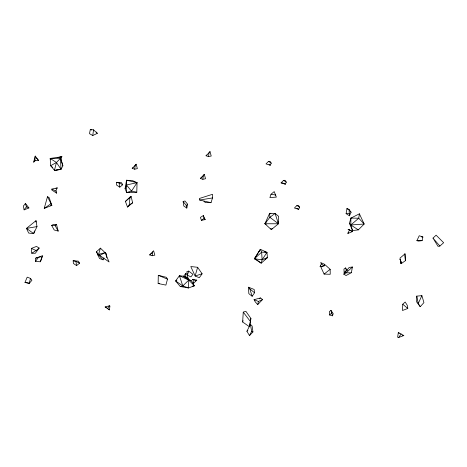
<?xml version="1.0" encoding="UTF-8"?>
<svg xmlns="http://www.w3.org/2000/svg" width="467" height="467" viewBox="0 0 467 467"><rect width="100%" height="100%" fill="white"/><g stroke="black" fill="none" stroke-linecap="round" stroke-linejoin="round"><path stroke-width="0.7" d="M125.08 188.773L126.464 184.967L126.539 180.215L132.786 180.735L137.041 182.667L136.79 192.246L126.674 192.527L125.08 188.773L126.539 180.215L137.041 182.667L131.501 191.137L126.674 192.527L126.464 184.967L137.041 182.667M158.132 283.51L158.295 275.297L166.386 277.328L167.484 279.161L165.884 285.103L158.132 283.51L159.498 283.411M416.768 296.125L416.646 301.916L420.224 306.679L423.925 302.61L421.894 295.646L416.768 296.125L418.251 303.451L420.224 306.679M402.764 304.227L402.49 310.502L407.796 308.453L407.393 305.529L405.163 302.026L402.764 304.227L407.796 308.453M34.972 160.537L35.229 156.089L38.644 160.537L34.972 160.537L33.636 162.09L35.229 156.089M269.552 214.563L269.628 213.296L275.086 213.442L278.671 216.384L278.455 223.781L271.309 229.63L264.912 223.746L269.628 213.296L270.918 213.734M242.653 322.002L243.26 312.149L245.84 311.273L250.902 318.441L249.466 326.777L242.653 322.002L243.05 320.666M35.498 261.45L35.755 258.128L42.742 255.642L40.39 261.771L35.498 261.45L38.44 257.305M127.526 207.056L129.242 204.902L130.036 197.074L131.145 196.449L132.599 202.824L127.526 207.056L125.419 201.452L130.036 197.074M134.712 169.206L135.179 165.359L136.136 164.215L137.368 168.628L134.712 169.206L132.19 168.4L135.179 165.359M152.178 255.735L152.645 251.888L153.602 250.744L154.834 255.157L152.178 255.735L149.656 254.924L152.645 251.888M202.865 179.305L203.332 175.458L204.289 174.314L205.521 178.727L202.865 179.305L200.343 178.493L203.332 175.458M208.562 156.597L209.035 152.744L209.992 151.606L211.224 156.019L208.562 156.597L206.046 155.785L209.035 152.744M249.466 326.777L250.902 318.441M92.764 135.523L93.534 129.82L90.312 129.557L89.489 133.667L92.764 135.523L97.299 133.358L96.395 132.044M109.401 309.89L109.943 306.06L109.494 305.757L105.128 306.971L109.401 309.89L108.461 308.926M359.386 213.816L358.738 218.217L350.81 224.977L352.562 230.57L358.306 229.881L364.178 224.026L359.386 213.816L350.91 218.095L349.433 223.302L352.562 230.57M398.328 332.463L397.627 337.262L398.725 337.443L403.797 335.551L398.328 332.463L399.157 333.409M346.1 213.647L346.969 208.48L348.989 209.379L351.079 212.234L349.444 215.801L346.1 213.647L349.31 213.489L349.444 215.801M351.4 272.705L352.381 267.007L349.205 267.433L343.759 274.111L346.076 275.524L351.4 272.705L346.088 272.851L343.759 274.111M186.812 208.089L187.565 204.19L184.967 200.991L183.122 201.505L183.811 206.011L186.812 208.089L186.351 205.573L183.122 201.505M422.11 240.651L422.88 236.979L419.232 235.742L416.891 240.668L418.473 241.071L422.11 240.651L416.891 240.668M257.714 304.607L258.438 301.484L262.571 299.528L260.458 297.958L254.071 299.68L255.262 301.863L257.714 304.607L262.571 299.528M62.87 165.838L60.547 158.255L56.46 162.504L54.435 170.274L56.022 170.437L61.019 169.264L62.87 165.838L60.36 157.005L50.197 158.43L50.652 165.68L54.435 170.274L61.019 169.264L60.36 157.005M264.31 251.66L266.949 252.378L262.121 259.815L261.216 263.178L254.427 258.759L260.323 249.314L266.949 252.378L267.439 257.615L261.216 263.178L256.185 259.442M34.447 230.902L33.694 233.599L28.668 233.074L26.461 228.392L35.988 220.675L36.998 226.6L33.694 233.599L26.461 228.392L36.998 226.6M47.506 196.66L44.237 208.358L51.849 205.41L49.187 197.675L47.506 196.66L51.849 205.41L50.617 205.451M352.369 231.632L348.078 229.297L351.925 231.007L352.369 231.632L347.921 233.453L348.195 232.467M197.634 267.293L195.124 275.985L199.321 277.707L202.112 273.796L197.634 267.293L190.793 266.54L195.124 275.985L202.112 273.796M103.983 257.942L103.114 259.821L98.403 254.889L100.428 248.152L106.015 253.558M40.39 261.771L42.059 256.436M211.02 202.678L212.52 197.938L212.497 194.301L199.356 198.493L199.683 200.028L211.02 202.678L205.585 202.573L203.886 201.464M332.522 315.815L333.216 313.678L330.986 310.397L329.428 311.577L329.62 315.009L332.522 315.815L330.986 310.397M271.018 194.243L269.903 197.599L276.341 197.109L274.211 191.598L271.018 194.243L275.781 195.037M324.104 265.875L324.618 264.34L320.677 262.536L321.36 263.849L324.104 265.875L320.111 266.675L321.36 263.849M29.135 283.522L30.524 278.437L27.197 277.159L24.99 282.407L29.135 283.522L31.908 280.299L30.524 278.437M187.343 275.162L188.738 271.111L192.935 274.304L190.904 276.89L187.343 275.162L186.847 271.56L188.738 271.111M193.291 283.586L196.782 280.13L192.375 279.564L193.175 279.634L193.291 283.586L193.7 282.593M347.921 233.453L349.485 229.828M60.535 159.732L61.889 156.608L57.172 157.665M56.571 193.145L55.871 191.015L57.225 187.892L51.831 189.1L51.895 190.063L56.571 193.145L56.384 191.803M418.251 303.451L421.894 295.646M259.115 251.643L260.323 249.314L261.648 252.151L262.121 259.815L254.427 258.759L259.693 250.411M270.235 165.207L271.228 163.17L270.054 161.325L268.543 161.366L266.021 163.905L270.235 165.207L269.068 164.577M285.29 184.196L286.283 182.159L285.109 180.315L283.597 180.355L281.076 182.895L285.29 184.196L283.539 183.245M298.641 209.315L299.633 207.272L298.46 205.433L296.948 205.474L294.426 208.013L298.641 209.315L296.889 208.364M246.915 331.272L250.37 324.332L252.139 326.054L252.927 331.938L249.506 335.615L246.915 331.272L247.866 330.321M249.506 335.615L251.69 331.319L250.37 324.332M320.111 266.675L320.683 265.67M252.151 296.282L254.538 292.786L254.153 289.452L248.485 287.217L248.835 293.632L252.151 296.282L249.792 288.834L248.485 287.217M398.725 337.443L401.1 333.958M134.969 165.902L136.136 164.215M209.21 152.727L209.992 151.606M203.122 176.001L204.289 174.314M107.556 308.413L109.494 305.757M39.17 248.053L35.334 253.283L31.738 253.231L31.388 248.409L36.484 246.424L39.17 248.053L36.111 250.551L31.738 253.231M266.126 222.105L264.912 223.746L266.196 224.323M185.668 273.58L183.455 276.493L185.738 276.627L188.154 278.507L186.981 274.246L185.668 273.58L185.738 276.627M24.109 209.858L26.403 206.869L25.446 203.419L23.35 206.087L24.109 209.858L28.913 207.938L25.446 203.419M272.191 228.497L271.309 229.63L270.895 228.439M186.351 205.573L187.565 204.19M344.132 272.547L346.403 270.276L345.504 267.93L343.946 269.109L344.132 272.547L345.294 272.868M329.62 315.009L331.885 312.744M182.976 286.691L180.274 286.516L182.813 285.938L188.756 280.072L191.417 280.854L194.36 285.827L188.516 287.958L180.274 286.516L175.61 280.947L179.398 275.734L183.49 276.207L191.417 280.854M401.381 262.804L400.476 263.674L400.359 259.722L399.565 259.652M51.656 225.392L55.135 225.637L56.501 224.347L58.171 231.083L54.184 229.968L51.656 225.392L53.145 224.592L56.501 224.347M432.997 238.112L436.102 235.175L443.65 242.717L439.861 246.056L438.005 246.36L432.997 238.112L439.861 246.056M346.088 272.851L352.381 267.007M103.114 259.821L99.506 258.52L96.471 251.789L100.428 248.152M125.419 201.452L131.145 196.449M404.942 253.902L399.986 258.128L401.375 263.511L405.391 260.703L404.942 253.902L405.391 260.703M119.78 187.162L122.733 184.728L121.473 182.685L116.318 182.299L116.563 185.043L119.78 187.162L119.044 182.901L116.318 182.299M76.623 265.606L79.571 263.172L78.31 261.129L73.156 260.744L73.401 263.487L76.623 265.606L75.888 261.345L73.156 260.744M132.19 168.4L133.148 167.624M206.046 155.785L206.998 155.015M200.343 178.493L202.252 176.946M149.656 254.924L152.044 252.991M324.104 274.088L330.163 269.313L325.143 264.842L320.952 267.235L324.104 274.088L330.227 274.281L330.163 269.313M201.435 220.354L204.102 218.322L203.291 215.567L200.425 217.418L201.435 220.354L205.165 219.578L203.291 215.567M259.302 298.827L260.458 297.958M45.357 207.552L44.237 208.358L50.85 203.84M195.632 280.918L196.782 280.13M56.022 170.437L57.161 169.673M265.011 259.203L267.439 257.615L262.121 259.815M129.242 204.902L132.599 202.824M176.824 280.218L175.61 280.947L182.813 285.938L188.516 287.958L188.756 280.072L183.49 276.207M33.636 162.09L34.867 161.389M61.019 169.264L56.46 162.504L50.652 165.68L52.8 167.583M99.728 255.426L109.091 261.964L105.063 252.688L97.41 254.638L99.728 255.426L105.063 252.688L106.593 254.211L106.797 257.696M60.582 157.175L61.889 156.608M55.917 188.458L57.225 187.892M35.755 258.128L40.658 256.809M192.369 286.178L194.36 285.827L188.756 280.072L179.398 275.734L182.813 285.938M199.683 200.028L212.52 197.938M126.674 192.527L129.4 192.206M99.529 254.538L97.41 254.638L99.308 255.531M50.81 159.696L50.197 158.43L60.547 158.255M281.076 182.895L282.955 182.93M266.949 252.378L261.648 252.151L254.427 258.759L255.624 259.027M421.473 236.897L422.88 236.979M402.601 335.452L403.797 335.551M24.99 282.407L28.989 283.025M136.79 192.246L131.501 191.137L126.464 184.967M105.128 306.971L106.412 307.309M193.175 279.634L196.449 280.55M90.312 129.557L91.526 130.06M254.071 299.68L258.438 301.484M158.295 275.297L167.484 279.161M26.403 206.869L28.913 207.938M31.388 248.409L36.111 250.551M51.831 189.1L55.871 191.015M186.275 277.585L188.154 278.507M119.044 182.901L122.733 184.728M75.888 261.345L79.571 263.172M251.69 331.319L252.927 331.938M50.197 158.43L56.46 162.504M358.306 229.881L350.81 224.977L349.433 223.302M268.543 161.366L271.228 163.17M283.597 180.355L286.283 182.159M296.948 205.474L299.633 207.272M249.792 288.834L254.538 292.786M346.969 208.48L347.997 209.42M350.052 211.294L351.079 212.234M93.534 129.82L97.299 133.358M36.403 158.115L38.644 160.537M204.102 218.322L205.165 219.578M243.26 312.149L250.189 321.238M345.504 267.93L347.36 270.667M96.471 251.789L98.403 254.889M55.135 225.637L58.171 231.083M278.034 221.778L278.455 223.781L264.912 223.746L269.873 217.313L275.086 213.442L278.455 223.781L269.873 217.313L269.628 213.296M401.106 261.438L401.375 263.511M348.989 209.379L349.31 213.489M35.988 220.675L36.035 222.058M350.91 218.095L350.81 224.977L364.178 224.026L358.738 218.217L350.91 218.095"/></g></svg>
